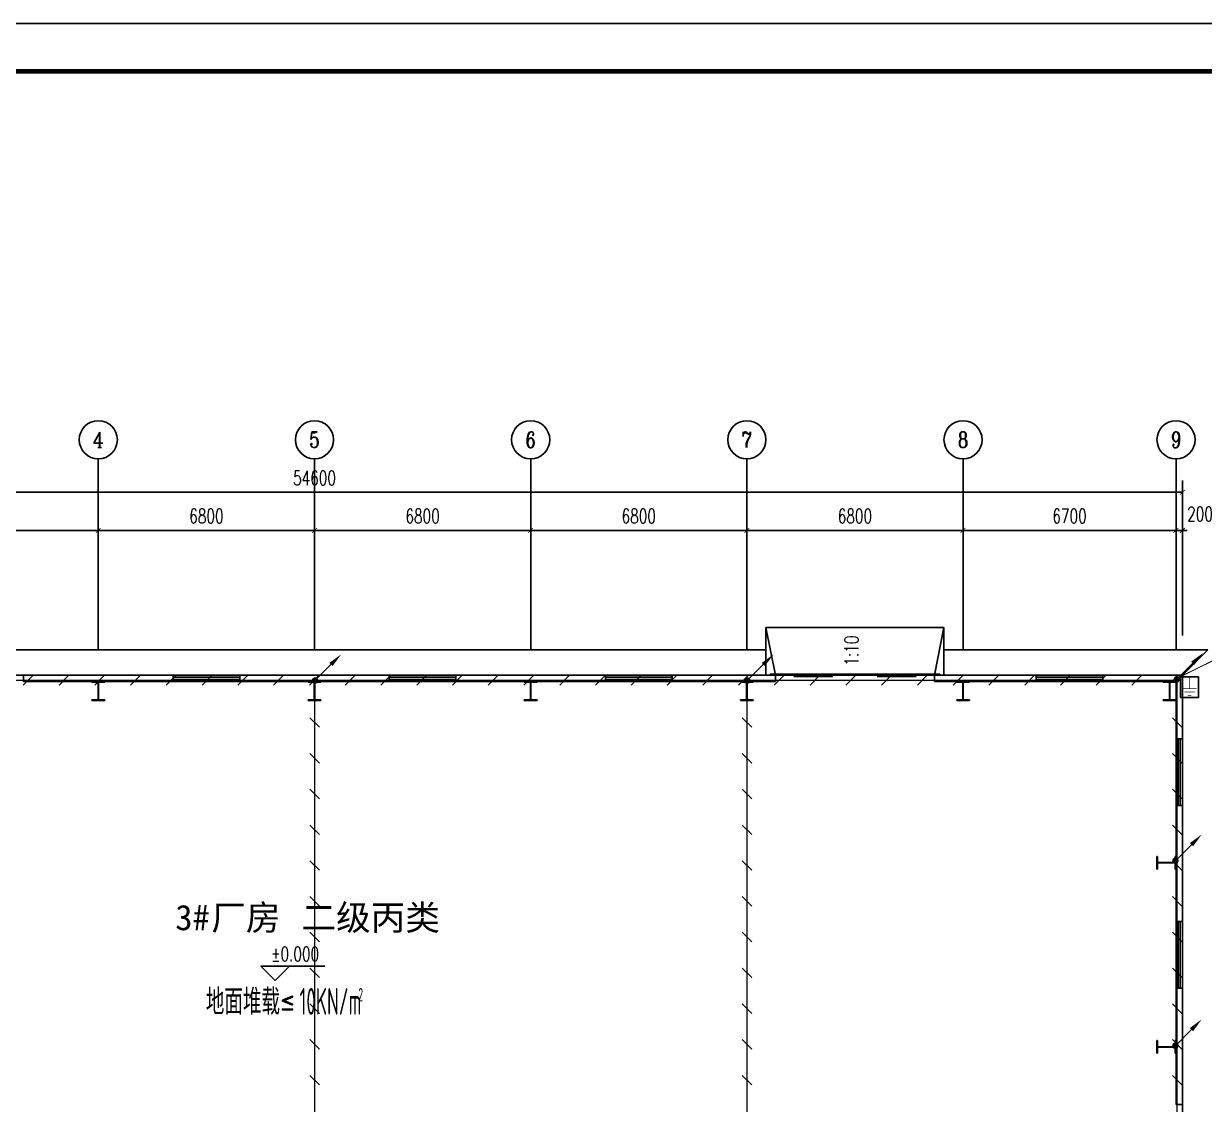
# Model space of a CAD drawing. Extents: x 1728470 to 1835391, y -157368 to 197905.
# Drawn here: x 1762000 to 1799142, y -60465 to -26475 of the extents above; entities that cross this region are included whole.
import ezdxf
from ezdxf.enums import TextEntityAlignment as Align

# ---------------------------------------------------------------- set-up
doc = ezdxf.new("R2010")
doc.units = 0
doc.header["$LTSCALE"] = 1000
doc.header["$MEASUREMENT"] = 0
doc.linetypes.add('CENTER2', pattern=[1.14, 0.75, -0.13, 0.13, -0.13])
doc.layers.get('0').update_dxf_attribs({"linetype": 'CONTINUOUS'})
doc.layers.get('DEFPOINTS').update_dxf_attribs({"linetype": 'CONTINUOUS'})
for name, color, linetype in [('AXIS', 3, 'CONTINUOUS'), ('AXIS_TEXT', 7, 'CONTINUOUS'), ('COLUMN', 99, 'CONTINUOUS'), ('DIM_ELEV', 3, 'CONTINUOUS'), ('DIM_SYMB', 3, 'CONTINUOUS'), ('ELEMENT', 3, 'CONTINUOUS'), ('GROUND', 2, 'CONTINUOUS'), ('LWIRE', 4, 'CONTINUOUS'), ('PUB_TEXT', 7, 'CONTINUOUS'), ('PUB_TITLE', 4, 'CONTINUOUS'), ('SHTLN', 4, 'CONTINUOUS'), ('STAIR', 2, 'CONTINUOUS'), ('WALL', 9, 'CONTINUOUS'), ('WINDOW', 99, 'CONTINUOUS'), ('WIRE-接地', 4, 'CONTINUOUS')]:
    doc.layers.add(name, color=color, linetype=linetype)
doc.styles.add('_TCH_AXIS', font='COMPLEX', dxfattribs={"bigfont": 'GBCBIG'})
doc.styles.add('_TCH_DIM', font='SIMPLEX', dxfattribs={"bigfont": 'GBCBIG'})
doc.styles.add('_TCH_DYN', font='')
doc.styles.add('COMPLEX', font='COMPLEX')
doc.styles.add('DIM_FONT', font='SIMPLEX', dxfattribs={"width": 0.7, "bigfont": 'GBCBIG'})
doc.styles.get("Standard").update_dxf_attribs({"font": 'gbenor.shx', "bigfont": 'gbcbig.shx'})
doc.styles.get('_TCH_DYN').set_extended_font_data('SimSun')
doc.dimstyles.new('DIMN150', dxfattribs={"dimscale": 1.5, "dimtxt": 300, "dimasz": 100, "dimexe": 250, "dimexo": 300, "dimgap": 150, "dimtad": 1, "dimdec": 0, "dimzin": 0, "dimtxsty": 'DIM_FONT', "dimblk": 'ARCHTICK', "dimcen": 0.09, "dimclrt": 7, "dimazin": 3, "dimtfac": 1, "dimtdec": 0, "dimtix": 1, "dimtmove": 0, "dimatfit": 3, "dimtolj": 1, "dimtzin": 0})

# ---------------------------------------------------------------- blocks, each defined once
blk = doc.blocks.new('_AXISO')
blk.add_circle((0, 0), 0.5)
at = {"layer": 'AXIS_TEXT', "style": 'COMPLEX', "width": 1.041667}
blk.add_attdef('A', text='', height=0.56, dxfattribs=at).set_placement((-0.25, -0.28), (0.25, -0.28), align=Align.FIT)
blk = doc.blocks.new('_ARCHTICK')
at = {"color": 0, "linetype": 'BYBLOCK', "const_width": 0.15}
blk.add_lwpolyline([(-0.5, -0.5), (0.5, 0.5)], dxfattribs=at)
blk = doc.blocks.new('*D59')
at = {"layer": 'AXIS', "color": 0}
for p, q in [((1913817, 87550), (1913817, 92425)), ((1968417, 87550), (1968417, 92425)), ((1913817, 92050), (1968417, 92050))]:
    blk.add_line(p, q, dxfattribs=at)
at = {"layer": 'DEFPOINTS', "color": 0}
for p in [(1968417, 92050), (1913817, 87100), (1968417, 87100)]:
    blk.add_point(p, dxfattribs=at)
at = {"layer": 'AXIS', "color": 0, "xscale": 150, "yscale": 150, "zscale": 150, "rotation": 180}
blk.add_blockref('_ARCHTICK', (1913817, 92050), dxfattribs=at)
at = {"layer": 'AXIS', "color": 0, "xscale": 150, "yscale": 150, "zscale": 150}
blk.add_blockref('_ARCHTICK', (1968417, 92050), dxfattribs=at)
at = {"layer": 'AXIS', "color": 7, "insert": (1941117, 92500), "char_height": 450, "attachment_point": 5, "style": 'DIM_FONT'}
blk.add_mtext('\\A1;54600', dxfattribs=at)
blk = doc.blocks.new('*D63')
at = {"layer": 'AXIS', "color": 0}
for p, q in [((1927517, 87550), (1927517, 91225)), ((1934317, 87550), (1934317, 91225)), ((1927517, 90850), (1934317, 90850))]:
    blk.add_line(p, q, dxfattribs=at)
at = {"layer": 'DEFPOINTS', "color": 0}
for p in [(1934317, 90850), (1927517, 87100), (1934317, 87100)]:
    blk.add_point(p, dxfattribs=at)
at = {"layer": 'AXIS', "color": 0, "xscale": 150, "yscale": 150, "zscale": 150, "rotation": 180}
blk.add_blockref('_ARCHTICK', (1927517, 90850), dxfattribs=at)
at = {"layer": 'AXIS', "color": 0, "xscale": 150, "yscale": 150, "zscale": 150}
blk.add_blockref('_ARCHTICK', (1934317, 90850), dxfattribs=at)
at = {"layer": 'AXIS', "color": 7, "insert": (1930917, 91300), "char_height": 450, "attachment_point": 5, "style": 'DIM_FONT'}
blk.add_mtext('\\A1;6800', dxfattribs=at)
blk = doc.blocks.new('*D64')
at = {"layer": 'AXIS', "color": 0}
for p, q in [((1934317, 87550), (1934317, 91225)), ((1941117, 87550), (1941117, 91225)), ((1934317, 90850), (1941117, 90850))]:
    blk.add_line(p, q, dxfattribs=at)
at = {"layer": 'DEFPOINTS', "color": 0}
for p in [(1941117, 90850), (1934317, 87100), (1941117, 87100)]:
    blk.add_point(p, dxfattribs=at)
at = {"layer": 'AXIS', "color": 0, "xscale": 150, "yscale": 150, "zscale": 150, "rotation": 180}
blk.add_blockref('_ARCHTICK', (1934317, 90850), dxfattribs=at)
at = {"layer": 'AXIS', "color": 0, "xscale": 150, "yscale": 150, "zscale": 150}
blk.add_blockref('_ARCHTICK', (1941117, 90850), dxfattribs=at)
at = {"layer": 'AXIS', "color": 7, "insert": (1937717, 91300), "char_height": 450, "attachment_point": 5, "style": 'DIM_FONT'}
blk.add_mtext('\\A1;6800', dxfattribs=at)
blk = doc.blocks.new('*D65')
at = {"layer": 'AXIS', "color": 0}
for p, q in [((1941117, 87550), (1941117, 91225)), ((1947917, 87550), (1947917, 91225)), ((1941117, 90850), (1947917, 90850))]:
    blk.add_line(p, q, dxfattribs=at)
at = {"layer": 'DEFPOINTS', "color": 0}
for p in [(1947917, 90850), (1941117, 87100), (1947917, 87100)]:
    blk.add_point(p, dxfattribs=at)
at = {"layer": 'AXIS', "color": 0, "xscale": 150, "yscale": 150, "zscale": 150, "rotation": 180}
blk.add_blockref('_ARCHTICK', (1941117, 90850), dxfattribs=at)
at = {"layer": 'AXIS', "color": 0, "xscale": 150, "yscale": 150, "zscale": 150}
blk.add_blockref('_ARCHTICK', (1947917, 90850), dxfattribs=at)
at = {"layer": 'AXIS', "color": 7, "insert": (1944517, 91300), "char_height": 450, "attachment_point": 5, "style": 'DIM_FONT'}
blk.add_mtext('\\A1;6800', dxfattribs=at)
blk = doc.blocks.new('*D66')
at = {"layer": 'AXIS', "color": 0}
for p, q in [((1947917, 87550), (1947917, 91225)), ((1954717, 87550), (1954717, 91225)), ((1947917, 90850), (1954717, 90850))]:
    blk.add_line(p, q, dxfattribs=at)
at = {"layer": 'DEFPOINTS', "color": 0}
for p in [(1954717, 90850), (1947917, 87100), (1954717, 87100)]:
    blk.add_point(p, dxfattribs=at)
at = {"layer": 'AXIS', "color": 0, "xscale": 150, "yscale": 150, "zscale": 150, "rotation": 180}
blk.add_blockref('_ARCHTICK', (1947917, 90850), dxfattribs=at)
at = {"layer": 'AXIS', "color": 0, "xscale": 150, "yscale": 150, "zscale": 150}
blk.add_blockref('_ARCHTICK', (1954717, 90850), dxfattribs=at)
at = {"layer": 'AXIS', "color": 7, "insert": (1951317, 91300), "char_height": 450, "attachment_point": 5, "style": 'DIM_FONT'}
blk.add_mtext('\\A1;6800', dxfattribs=at)
blk = doc.blocks.new('*D67')
at = {"layer": 'AXIS', "color": 0}
for p, q in [((1954717, 87550), (1954717, 91225)), ((1961517, 87550), (1961517, 91225)), ((1954717, 90850), (1961517, 90850))]:
    blk.add_line(p, q, dxfattribs=at)
at = {"layer": 'DEFPOINTS', "color": 0}
for p in [(1961517, 90850), (1954717, 87100), (1961517, 87100)]:
    blk.add_point(p, dxfattribs=at)
at = {"layer": 'AXIS', "color": 0, "xscale": 150, "yscale": 150, "zscale": 150, "rotation": 180}
blk.add_blockref('_ARCHTICK', (1954717, 90850), dxfattribs=at)
at = {"layer": 'AXIS', "color": 0, "xscale": 150, "yscale": 150, "zscale": 150}
blk.add_blockref('_ARCHTICK', (1961517, 90850), dxfattribs=at)
at = {"layer": 'AXIS', "color": 7, "insert": (1958117, 91300), "char_height": 450, "attachment_point": 5, "style": 'DIM_FONT'}
blk.add_mtext('\\A1;6800', dxfattribs=at)
blk = doc.blocks.new('*D68')
at = {"layer": 'AXIS', "color": 0}
for p, q in [((1961517, 87550), (1961517, 91225)), ((1968217, 87550), (1968217, 91225)), ((1961517, 90850), (1968217, 90850))]:
    blk.add_line(p, q, dxfattribs=at)
at = {"layer": 'DEFPOINTS', "color": 0}
for p in [(1968217, 90850), (1961517, 87100), (1968217, 87100)]:
    blk.add_point(p, dxfattribs=at)
at = {"layer": 'AXIS', "color": 0, "xscale": 150, "yscale": 150, "zscale": 150, "rotation": 180}
blk.add_blockref('_ARCHTICK', (1961517, 90850), dxfattribs=at)
at = {"layer": 'AXIS', "color": 0, "xscale": 150, "yscale": 150, "zscale": 150}
blk.add_blockref('_ARCHTICK', (1968217, 90850), dxfattribs=at)
at = {"layer": 'AXIS', "color": 7, "insert": (1964867, 91300), "char_height": 450, "attachment_point": 5, "style": 'DIM_FONT'}
blk.add_mtext('\\A1;6700', dxfattribs=at)
blk = doc.blocks.new('*D69')
at = {"layer": 'AXIS', "color": 0}
for p, q in [((1968217, 87550), (1968217, 91225)), ((1968417, 87550), (1968417, 91225)), ((1968217, 90850), (1968067, 90850)), ((1968217, 90850), (1968417, 90850)), ((1968417, 90850), (1968567, 90850))]:
    blk.add_line(p, q, dxfattribs=at)
at = {"layer": 'DEFPOINTS', "color": 0}
for p in [(1968417, 90850), (1968217, 87100), (1968417, 87100)]:
    blk.add_point(p, dxfattribs=at)
at = {"layer": 'AXIS', "color": 0, "xscale": 150, "yscale": 150, "zscale": 150}
blk.add_blockref('_ARCHTICK', (1968217, 90850), dxfattribs=at)
at = {"layer": 'AXIS', "color": 0, "xscale": 150, "yscale": 150, "zscale": 150, "rotation": 180}
blk.add_blockref('_ARCHTICK', (1968417, 90850), dxfattribs=at)
at = {"layer": 'AXIS', "color": 7, "insert": (1968972, 91368), "char_height": 450, "attachment_point": 5, "style": 'DIM_FONT'}
blk.add_mtext('\\A1;200', dxfattribs=at)
blk = doc.blocks.new('$TCHSYS$WIN2D')
for p, q in [((-0.5, 0.5), (0.5, 0.5)), ((-0.5, 0.5), (-0.5, -0.5)), ((0.5, 0.5), (0.5, -0.5)), ((0.5, 0.167), (-0.5, 0.167)), ((0.5, -0.167), (-0.5, -0.167)), ((-0.5, -0.5), (0.5, -0.5))]:
    blk.add_line(p, q)
blk = doc.blocks.new('$DORLIB2D$00000130')
at = {"color": 0, "linetype": 'CONTINUOUS'}
for p, q in [((-0.5333, 0.6601), (-0.5333, 0.5127)), ((0, 0.6601), (-0.5333, 0.6601)), ((0, 0.5127), (0, 0.6601)), ((0.5333, 0.6601), (0, 0.6601)), ((0.5333, 0.6601), (0.5333, 0.5127)), ((0, 0.5127), (-0.5333, 0.5127)), ((0.5333, 0.5127), (0, 0.5127)), ((-0.3853, 0.2694), (-0.1396, 0.2694)), ((-0.3853, 0.2694), (-0.2999, 0.2144)), ((-0.2999, 0.2144), (-0.2999, 0.2694)), ((0.3853, 0.2694), (0.1396, 0.2694)), ((0.2999, 0.2144), (0.2999, 0.2694)), ((0.3853, 0.2694), (0.2999, 0.2144))]:
    blk.add_line(p, q, dxfattribs=at)
blk = doc.blocks.new('$TELECSYS$00000008')
blk.add_line((0.4, 0.4), (-0.4, -0.4))
blk = doc.blocks.new('$TELECSYS$00000079')
for p, q in [((0.7, 0.7), (0, 0)), ((0.104, 0.104), (0.104, 0.104)), ((-0.104, -0.104), (-0.104, -0.104))]:
    blk.add_line(p, q)
at = {"const_width": 0.142}
blk.add_lwpolyline([(-0.071, 0, 1), (0.071, 0, 1)], format="xyb", close=True, dxfattribs=at)
blk.add_solid([(0.63, 0.77), (0.77, 0.63), (1.15, 1.15)])
at = {"width": 0.8, "flags": 9}
blk.add_attdef('A', (0, 0), '', height=0.00002, dxfattribs=at)
blk = doc.blocks.new('$ELEMENT$00000390')
at = {"const_width": 0.0233}
for points in [[(0, 0), (0, -0.375)], [(-0.25, -0.375), (0.25, -0.375)], [(-0.188, -0.5), (0.188, -0.5)], [(-0.062, -0.625), (0.062, -0.625)]]:
    blk.add_lwpolyline(points, dxfattribs=at)
at = {"flags": 9}
blk.add_attdef('S', (0, 0), '', height=0.00000667, dxfattribs=at)
blk = doc.blocks.new('S')
at = {"layer": 'WINDOW', "color": 3}
blk.add_lwpolyline([(-940, 1072), (0, 1072), (0, 0), (-940, 0)], close=True, dxfattribs=at)
at = {"layer": 'ELEMENT', "xscale": 1500, "yscale": 1500, "zscale": 1500}
blk.add_blockref('$ELEMENT$00000390', (-469, 1025), dxfattribs=at)
blk = doc.blocks.new('DFW32')
at = {"layer": 'AXIS', "color": 8}
for p, q in [((1934316.8, 87100.2), (1934316.8, 93100.2)), ((1941116.8, 87100.2), (1941116.8, 93100.2)), ((1947916.8, 87100.2), (1947916.8, 93100.2)), ((1954716.8, 87100.2), (1954716.8, 93100.2)), ((1961516.8, 87100.2), (1961516.8, 93100.2)), ((1968216.8, 87100.2), (1968216.8, 93100.2))]:
    blk.add_line(p, q, dxfattribs=at)
at = {"layer": 'COLUMN', "color": 8}
for p, q in [((1934516.8, 86100.2), (1934116.8, 86100.2)), ((1934116.8, 86100.2), (1934116.8, 86078.2)), ((1934116.8, 86078.2), (1934305.8, 86078.2)), ((1934305.8, 86078.2), (1934310.8, 86073.2)), ((1934310.8, 86073.2), (1934310.8, 85527.2)), ((1934322.8, 86073.2), (1934327.8, 86078.2)), ((1934322.8, 85527.2), (1934322.8, 86073.2)), ((1934327.8, 86078.2), (1934516.8, 86078.2)), ((1934516.8, 86078.2), (1934516.8, 86100.2)), ((1941316.8, 86100.2), (1940916.8, 86100.2)), ((1940916.8, 86100.2), (1940916.8, 86078.2)), ((1940916.8, 86078.2), (1941105.8, 86078.2)), ((1941105.8, 86078.2), (1941110.8, 86073.2)), ((1941110.8, 86073.2), (1941110.8, 85527.2)), ((1941122.8, 86073.2), (1941127.8, 86078.2)), ((1941122.8, 85527.2), (1941122.8, 86073.2)), ((1941127.8, 86078.2), (1941316.8, 86078.2)), ((1941316.8, 86078.2), (1941316.8, 86100.2)), ((1948116.8, 86100.2), (1947716.8, 86100.2)), ((1947716.8, 86100.2), (1947716.8, 86078.2)), ((1947716.8, 86078.2), (1947905.8, 86078.2)), ((1947905.8, 86078.2), (1947910.8, 86073.2)), ((1947910.8, 86073.2), (1947910.8, 85527.2)), ((1947922.8, 86073.2), (1947927.8, 86078.2)), ((1947922.8, 85527.2), (1947922.8, 86073.2)), ((1947927.8, 86078.2), (1948116.8, 86078.2)), ((1948116.8, 86078.2), (1948116.8, 86100.2)), ((1954916.8, 86100.2), (1954516.8, 86100.2)), ((1954516.8, 86100.2), (1954516.8, 86078.2)), ((1954516.8, 86078.2), (1954705.8, 86078.2)), ((1954705.8, 86078.2), (1954710.8, 86073.2)), ((1954710.8, 86073.2), (1954710.8, 85527.2)), ((1954722.8, 86073.2), (1954727.8, 86078.2)), ((1954722.8, 85527.2), (1954722.8, 86073.2)), ((1954727.8, 86078.2), (1954916.8, 86078.2)), ((1954916.8, 86078.2), (1954916.8, 86100.2)), ((1961716.8, 86100.2), (1961316.8, 86100.2)), ((1961316.8, 86100.2), (1961316.8, 86078.2)), ((1961316.8, 86078.2), (1961505.8, 86078.2)), ((1961505.8, 86078.2), (1961510.8, 86073.2)), ((1961510.8, 86073.2), (1961510.8, 85527.2)), ((1961522.8, 86073.2), (1961527.8, 86078.2)), ((1961522.8, 85527.2), (1961522.8, 86073.2)), ((1961527.8, 86078.2), (1961716.8, 86078.2)), ((1961716.8, 86078.2), (1961716.8, 86100.2)), ((1968216.8, 86100.2), (1967816.8, 86100.2)), ((1967816.8, 86100.2), (1967816.8, 86078.2)), ((1967816.8, 86078.2), (1968005.8, 86078.2)), ((1968005.8, 86078.2), (1968010.8, 86073.2)), ((1968010.8, 86073.2), (1968010.8, 85527.2)), ((1968022.8, 86073.2), (1968027.8, 86078.2)), ((1968022.8, 85527.2), (1968022.8, 86073.2)), ((1968027.8, 86078.2), (1968216.8, 86078.2)), ((1968216.8, 86078.2), (1968216.8, 86100.2)), ((1934305.8, 85522.2), (1934116.8, 85522.2)), ((1934116.8, 85522.2), (1934116.8, 85500.2)), ((1934116.8, 85500.2), (1934516.8, 85500.2)), ((1934310.8, 85527.2), (1934305.8, 85522.2)), ((1934327.8, 85522.2), (1934322.8, 85527.2)), ((1934516.8, 85522.2), (1934327.8, 85522.2)), ((1934516.8, 85500.2), (1934516.8, 85522.2)), ((1941105.8, 85522.2), (1940916.8, 85522.2)), ((1940916.8, 85522.2), (1940916.8, 85500.2)), ((1940916.8, 85500.2), (1941316.8, 85500.2)), ((1941110.8, 85527.2), (1941105.8, 85522.2)), ((1941127.8, 85522.2), (1941122.8, 85527.2)), ((1941316.8, 85522.2), (1941127.8, 85522.2)), ((1941316.8, 85500.2), (1941316.8, 85522.2)), ((1947905.8, 85522.2), (1947716.8, 85522.2)), ((1947716.8, 85522.2), (1947716.8, 85500.2)), ((1947716.8, 85500.2), (1948116.8, 85500.2)), ((1947910.8, 85527.2), (1947905.8, 85522.2)), ((1947927.8, 85522.2), (1947922.8, 85527.2)), ((1948116.8, 85522.2), (1947927.8, 85522.2)), ((1948116.8, 85500.2), (1948116.8, 85522.2)), ((1954705.8, 85522.2), (1954516.8, 85522.2)), ((1954516.8, 85522.2), (1954516.8, 85500.2)), ((1954516.8, 85500.2), (1954916.8, 85500.2)), ((1954710.8, 85527.2), (1954705.8, 85522.2)), ((1954727.8, 85522.2), (1954722.8, 85527.2)), ((1954916.8, 85522.2), (1954727.8, 85522.2)), ((1954916.8, 85500.2), (1954916.8, 85522.2)), ((1961505.8, 85522.2), (1961316.8, 85522.2)), ((1961316.8, 85522.2), (1961316.8, 85500.2)), ((1961316.8, 85500.2), (1961716.8, 85500.2)), ((1961510.8, 85527.2), (1961505.8, 85522.2)), ((1961527.8, 85522.2), (1961522.8, 85527.2)), ((1961716.8, 85522.2), (1961527.8, 85522.2)), ((1961716.8, 85500.2), (1961716.8, 85522.2)), ((1968005.8, 85522.2), (1967816.8, 85522.2)), ((1967816.8, 85522.2), (1967816.8, 85500.2)), ((1967816.8, 85500.2), (1968216.8, 85500.2)), ((1968010.8, 85527.2), (1968005.8, 85522.2)), ((1968027.8, 85522.2), (1968022.8, 85527.2)), ((1968216.8, 85522.2), (1968027.8, 85522.2)), ((1968216.8, 85500.2), (1968216.8, 85522.2)), ((1967638.8, 80600.2), (1967616.8, 80600.2)), ((1967616.8, 80600.2), (1967616.8, 80200.2)), ((1967638.8, 80411.2), (1967638.8, 80600.2)), ((1968216.8, 80600.2), (1968194.8, 80600.2)), ((1968194.8, 80600.2), (1968194.8, 80411.2)), ((1968216.8, 80200.2), (1968216.8, 80600.2)), ((1967643.8, 80406.2), (1967638.8, 80411.2)), ((1967638.8, 80389.2), (1967643.8, 80394.2)), ((1967638.8, 80200.2), (1967638.8, 80389.2)), ((1968189.8, 80406.2), (1967643.8, 80406.2)), ((1967643.8, 80394.2), (1968189.8, 80394.2)), ((1968194.8, 80411.2), (1968189.8, 80406.2)), ((1968189.8, 80394.2), (1968194.8, 80389.2)), ((1968194.8, 80389.2), (1968194.8, 80200.2)), ((1967616.8, 80200.2), (1967638.8, 80200.2)), ((1968194.8, 80200.2), (1968216.8, 80200.2)), ((1967638.8, 74806.2), (1967616.8, 74806.2)), ((1967616.8, 74806.2), (1967616.8, 74406.2)), ((1967638.8, 74617.2), (1967638.8, 74806.2)), ((1968216.8, 74806.2), (1968194.8, 74806.2)), ((1968194.8, 74806.2), (1968194.8, 74617.2)), ((1968216.8, 74406.2), (1968216.8, 74806.2)), ((1967616.8, 74406.2), (1967638.8, 74406.2)), ((1967643.8, 74612.2), (1967638.8, 74617.2)), ((1967638.8, 74595.2), (1967643.8, 74600.2)), ((1967638.8, 74406.2), (1967638.8, 74595.2)), ((1968189.8, 74612.2), (1967643.8, 74612.2)), ((1967643.8, 74600.2), (1968189.8, 74600.2)), ((1968194.8, 74617.2), (1968189.8, 74612.2)), ((1968189.8, 74600.2), (1968194.8, 74595.2)), ((1968194.8, 74595.2), (1968194.8, 74406.2)), ((1968194.8, 74406.2), (1968216.8, 74406.2))]:
    blk.add_line(p, q, dxfattribs=at)
at = {"layer": 'DIM_ELEV', "color": 8}
for p, q in [((1939876, 76698.2), (1939426, 77148.2)), ((1939426, 77148.2), (1941445.7, 77148.2)), ((1939876, 76698.2), (1940326, 77148.2))]:
    blk.add_line(p, q, dxfattribs=at)
at = {"layer": 'DIM_SYMB', "color": 8}
blk.add_lwpolyline([(1958391.3, 86495.2, 0, 0, 0), (1958391.3, 87168.7, 120, 0, 0), (1958391.3, 87618.7, 0, 0, 0)], format="xyseb", dxfattribs=at)
at = {"layer": 'GROUND', "color": 8}
for p, q in [((1955316.8, 87100.2), (1926916.8, 87100.2)), ((1969216.8, 87100.2), (1960916.8, 87100.2)), ((1968416.8, 86300.2), (1969216.8, 87100.2)), ((1955316.8, 86300.2), (1926916.8, 86300.2)), ((1968416.8, 86300.2), (1960916.8, 86300.2)), ((1968416.8, 68700.2), (1968416.8, 86300.2))]:
    blk.add_line(p, q, dxfattribs=at)
at = {"layer": 'STAIR', "color": 8}
for p, q in [((1960916.8, 87800.2), (1955316.8, 87800.2)), ((1955316.8, 87800.2), (1955316.8, 86300.2)), ((1955616.8, 86300.2), (1955316.8, 87800.2)), ((1960616.8, 86300.2), (1960916.8, 87800.2)), ((1960916.8, 87800.2), (1960916.8, 86300.2)), ((1960916.8, 86300.2), (1955316.8, 86300.2))]:
    blk.add_line(p, q, dxfattribs=at)
at = {"layer": 'WALL', "color": 8}
for p, q in [((1934316.8, 86300.2), (1931966.8, 86300.2)), ((1931966.8, 86300.2), (1931966.8, 86100.2)), ((1936666.8, 86300.2), (1934316.8, 86300.2)), ((1936666.8, 86100.2), (1936666.8, 86300.2)), ((1941116.8, 86300.2), (1938766.8, 86300.2)), ((1938766.8, 86300.2), (1938766.8, 86100.2)), ((1943466.8, 86300.2), (1941116.8, 86300.2)), ((1943466.8, 86100.2), (1943466.8, 86300.2)), ((1947916.8, 86300.2), (1945566.8, 86300.2)), ((1945566.8, 86300.2), (1945566.8, 86100.2)), ((1950266.8, 86300.2), (1947916.8, 86300.2)), ((1950266.8, 86100.2), (1950266.8, 86300.2)), ((1954716.8, 86300.2), (1952366.8, 86300.2)), ((1952366.8, 86300.2), (1952366.8, 86100.2)), ((1955616.8, 86300.2), (1954716.8, 86300.2)), ((1955616.8, 86100.2), (1955616.8, 86300.2)), ((1961516.8, 86300.2), (1960616.8, 86300.2)), ((1960616.8, 86300.2), (1960616.8, 86100.2)), ((1963816.8, 86300.2), (1961516.8, 86300.2)), ((1963816.8, 86100.2), (1963816.8, 86300.2)), ((1968416.8, 86300.2), (1965916.8, 86300.2)), ((1965916.8, 86300.2), (1965916.8, 86100.2)), ((1968416.8, 84300.2), (1968416.8, 86300.2)), ((1931966.8, 86100.2), (1934116.8, 86100.2)), ((1934516.8, 86100.2), (1936666.8, 86100.2)), ((1938766.8, 86100.2), (1940916.8, 86100.2)), ((1941316.8, 86100.2), (1943466.8, 86100.2)), ((1945566.8, 86100.2), (1947716.8, 86100.2)), ((1948116.8, 86100.2), (1950266.8, 86100.2)), ((1952366.8, 86100.2), (1954516.8, 86100.2)), ((1954916.8, 86100.2), (1955616.8, 86100.2)), ((1960616.8, 86100.2), (1961316.8, 86100.2)), ((1961716.8, 86100.2), (1963816.8, 86100.2)), ((1965916.8, 86100.2), (1967816.8, 86100.2)), ((1968216.8, 86078.2), (1968216.8, 85522.2)), ((1968216.8, 85500.2), (1968216.8, 84300.2)), ((1968216.8, 84300.2), (1968416.8, 84300.2)), ((1968416.8, 82200.2), (1968216.8, 82200.2)), ((1968216.8, 82200.2), (1968216.8, 80600.2)), ((1968416.8, 80400.2), (1968416.8, 82200.2)), ((1968416.8, 78550.2), (1968416.8, 80400.2)), ((1968216.8, 80200.2), (1968216.8, 78550.2)), ((1968216.8, 78550.2), (1968416.8, 78550.2)), ((1968416.8, 76450.2), (1968216.8, 76450.2)), ((1968216.8, 76450.2), (1968216.8, 74806.2)), ((1968416.8, 74606.2), (1968416.8, 76450.2)), ((1968216.8, 74406.2), (1968216.8, 72800.2)), ((1968416.8, 72800.2), (1968416.8, 74606.2)), ((1968216.8, 72800.2), (1968416.8, 72800.2))]:
    blk.add_line(p, q, dxfattribs=at)
at = {"layer": 'AXIS', "color": 8}
ref = blk.add_blockref('_AXISO', (1934316.8, 93700.2), dxfattribs=dict(at, xscale=1200, yscale=1200, zscale=1200))
ref.add_attrib('A', '4', dxfattribs={"layer": 'AXIS_TEXT', "color": 8, "height": 480.7, "style": '_TCH_AXIS', "width": 0.9375}).set_placement((1934145.1, 93459.8), (1934488.5, 93459.8), align=Align.FIT)
ref = blk.add_blockref('_AXISO', (1941116.8, 93700.2), dxfattribs=dict(at, xscale=1200, yscale=1200, zscale=1200))
ref.add_attrib('A', '5', dxfattribs={"layer": 'AXIS_TEXT', "color": 8, "height": 493.2, "style": '_TCH_AXIS'}).set_placement((1940952.4, 93453.6), (1941281.2, 93453.6), align=Align.FIT)
ref = blk.add_blockref('_AXISO', (1947916.8, 93700.2), dxfattribs=dict(at, xscale=1200, yscale=1200, zscale=1200))
ref.add_attrib('A', '6', dxfattribs={"layer": 'AXIS_TEXT', "color": 8, "height": 506.1, "style": '_TCH_AXIS', "width": 0.928571}).set_placement((1947760.1, 93447.1), (1948073.4, 93447.1), align=Align.FIT)
ref = blk.add_blockref('_AXISO', (1954716.8, 93700.2), dxfattribs=dict(at, xscale=1200, yscale=1200, zscale=1200))
ref.add_attrib('A', '7', dxfattribs={"layer": 'AXIS_TEXT', "color": 8, "height": 493.2, "style": '_TCH_AXIS'}).set_placement((1954552.4, 93453.6), (1954881.2, 93453.6), align=Align.FIT)
ref = blk.add_blockref('_AXISO', (1961516.8, 93700.2), dxfattribs=dict(at, xscale=1200, yscale=1200, zscale=1200))
ref.add_attrib('A', '8', dxfattribs={"layer": 'AXIS_TEXT', "color": 8, "height": 493.2, "style": '_TCH_AXIS'}).set_placement((1961352.4, 93453.6), (1961681.2, 93453.6), align=Align.FIT)
ref = blk.add_blockref('_AXISO', (1968216.8, 93700.2), dxfattribs=dict(at, xscale=1200, yscale=1200, zscale=1200))
ref.add_attrib('A', '9', dxfattribs={"layer": 'AXIS_TEXT', "color": 8, "height": 506.1, "style": '_TCH_AXIS', "width": 0.928571}).set_placement((1968060.1, 93447.1), (1968373.4, 93447.1), align=Align.FIT)
at = {"layer": 'WINDOW', "color": 8}
for name, p, xscale, yscale, zscale, rotation in [('$TCHSYS$WIN2D', (1937716.8, 86200.2), 2100, 200, 2100, 180), ('$TCHSYS$WIN2D', (1944516.8, 86200.2), 2100, 200, 2100, 180), ('$TCHSYS$WIN2D', (1951316.8, 86200.2), 2100, 200, 2100, 180), ('$DORLIB2D$00000130', (1958116.8, 86200.2), 5000, -200, 5000, 180), ('$TCHSYS$WIN2D', (1964866.8, 86200.2), 2100, 200, 2100, 180), ('$TCHSYS$WIN2D', (1968316.8, 83250.2), 2100, 200, 2100, 90), ('$TCHSYS$WIN2D', (1968316.8, 77500.2), 2100, 200, 2100, 90)]:
    blk.add_blockref(name, p, dxfattribs=dict(at, xscale=xscale, yscale=yscale, zscale=zscale, rotation=rotation))
at = {"layer": 'PUB_TEXT', "color": 8, "style": '_TCH_DIM', "width": 0.705882}
blk.add_text('1:10', height=446.25, rotation=90, dxfattribs=at).set_placement((1958233.8, 86599.4))
at = {"layer": 'PUB_TEXT', "color": 8, "style": '_TCH_DYN'}
for s, p in [('厂房', (1937873.3, 78278.3)), ('二级丙类', (1940708.7, 78278.3)), ('3#', (1936739.1, 78278.3))]:
    blk.add_text(s, height=797.47, dxfattribs=at).set_placement(p)
at = {"layer": 'PUB_TEXT', "color": 8, "style": '_TCH_DIM', "width": 0.705882}
blk.add_text('%%P0.000', height=446.25, dxfattribs=at).set_placement((1939750.7, 77305.7))
at = {"layer": 'PUB_TEXT', "color": 8}
blk.add_text('地面堆载≤', height=810.21, dxfattribs=at).set_placement((1937698.2, 75618.3))
at = {"layer": 'PUB_TEXT', "color": 8, "width": 0.6}
for s, height, p in [('10KN/m', 840, (1940647.1, 75618.3)), ('2', 420, (1942497.2, 76038.3))]:
    blk.add_text(s, height=height, dxfattribs=at).set_placement(p)
at = {"layer": 'AXIS', "color": 8}
for p1, p2, distance, picture, middle in [((1913816.8, 87100.2), (1968416.8, 87100.2), 4950, '*D59', (1941116.8, 92500.2)), ((1927516.8, 87100.2), (1934316.8, 87100.2), 3750, '*D63', (1930916.8, 91300.2)), ((1934316.8, 87100.2), (1941116.8, 87100.2), 3750, '*D64', (1937716.8, 91300.2)), ((1941116.8, 87100.2), (1947916.8, 87100.2), 3750, '*D65', (1944516.8, 91300.2)), ((1947916.8, 87100.2), (1954716.8, 87100.2), 3750, '*D66', (1951316.8, 91300.2)), ((1954716.8, 87100.2), (1961516.8, 87100.2), 3750, '*D67', (1958116.8, 91300.2)), ((1961516.8, 87100.2), (1968216.8, 87100.2), 3750, '*D68', (1964866.8, 91300.2))]:
    dim = blk.add_aligned_dim(p1=p1, p2=p2, distance=distance, dimstyle='DIMN150', dxfattribs=at)
    dim.commit()
    dim.dimension.update_dxf_attribs({"geometry": picture, "text_midpoint": middle})
dim = blk.add_linear_dim(base=(1968416.8, 90850.2), p1=(1968216.8, 87100.2), p2=(1968416.8, 87100.2), angle=0, dimstyle='DIMN150', dxfattribs=at)
dim.commit()
dim.dimension.update_dxf_attribs({"geometry": '*D69', "text_midpoint": (1968971.8, 91367.7), "dimtype": 161})

msp = doc.modelspace()

# ---------------------------------------------------------------- linework, layer by layer
at = {"layer": 'PUB_TITLE'}
msp.add_lwpolyline([(1728675, -89475), (1817775, -89475), (1817775, -26475), (1728675, -26475)], close=True, dxfattribs=at)
at = {"layer": 'PUB_TITLE', "const_width": 150}
msp.add_lwpolyline([(1732425, -87975), (1816275, -87975), (1816275, -27975), (1732425, -27975)], close=True, dxfattribs=at)
at = {"layer": 'WIRE-接地', "linetype": 'CENTER2'}
for points, const_width in [([(1800023, -46208), (1798349, -47033)], 30), ([(1743994, -47126), (1798284, -47126), (1798284, -64407), (1743995, -64407), (1743995, -47123)], 45), ([(1771156, -47123), (1771156, -64410)], 45), ([(1784756, -47123), (1784756, -64410)], 45)]:
    msp.add_lwpolyline(points, dxfattribs=dict(at, const_width=const_width))

# ---------------------------------------------------------------- block references
msp.add_blockref('DFW32', (-169967, -133265))
at = {"layer": 'LWIRE', "xscale": 720, "yscale": 720, "zscale": 720}
for p in [(1771164, -47136), (1784764, -47136), (1798272, -47097), (1798231, -52803), (1798231, -58619)]:
    msp.add_blockref('$TELECSYS$00000079', p, dxfattribs=at)
at = {"layer": 'SHTLN', "xscale": 375, "yscale": 375, "zscale": 375}
for p in [(1762139, -47126), (1763264, -47126), (1764389, -47126), (1765514, -47126), (1766639, -47126), (1767764, -47126), (1768889, -47126), (1770014, -47126), (1771139, -47126), (1772264, -47126), (1773389, -47126), (1774514, -47126), (1775639, -47126), (1776764, -47126), (1777889, -47126), (1779014, -47126), (1780139, -47126), (1781264, -47126), (1782389, -47126), (1783514, -47126), (1784639, -47126), (1785764, -47126), (1786889, -47126), (1788014, -47126), (1789139, -47126), (1790264, -47126), (1791389, -47126), (1792514, -47126), (1793639, -47126), (1794764, -47126), (1795889, -47126), (1797014, -47126)]:
    msp.add_blockref('$TELECSYS$00000008', p, dxfattribs=at)
at = {"layer": 'SHTLN', "xscale": 375, "yscale": 375, "zscale": 375, "rotation": 270}
for p in [(1771156, -48454), (1784756, -48454), (1798284, -48454), (1771156, -49579), (1784756, -49579), (1798284, -49579), (1771156, -50704), (1784756, -50704), (1798284, -50704), (1771156, -51829), (1784756, -51829), (1798284, -51829), (1771156, -52954), (1784756, -52954), (1798284, -52954), (1771156, -54079), (1784756, -54079), (1798284, -54079), (1771156, -55204), (1784756, -55204), (1798284, -55204), (1771156, -56329), (1784756, -56329), (1798284, -56329), (1771156, -57454), (1784756, -57454), (1798284, -57454), (1771156, -58579), (1784756, -58579), (1798284, -58579), (1771156, -59704), (1784756, -59704), (1798284, -59704)]:
    msp.add_blockref('$TELECSYS$00000008', p, dxfattribs=at)
at = {"layer": 'WIRE-接地', "xscale": 0.5999999940395355, "yscale": 0.5999999935738742, "zscale": 0.5999999936274709}
msp.add_blockref('S', (1798958, -47665), dxfattribs=at)

doc.saveas('drawing.dxf')
